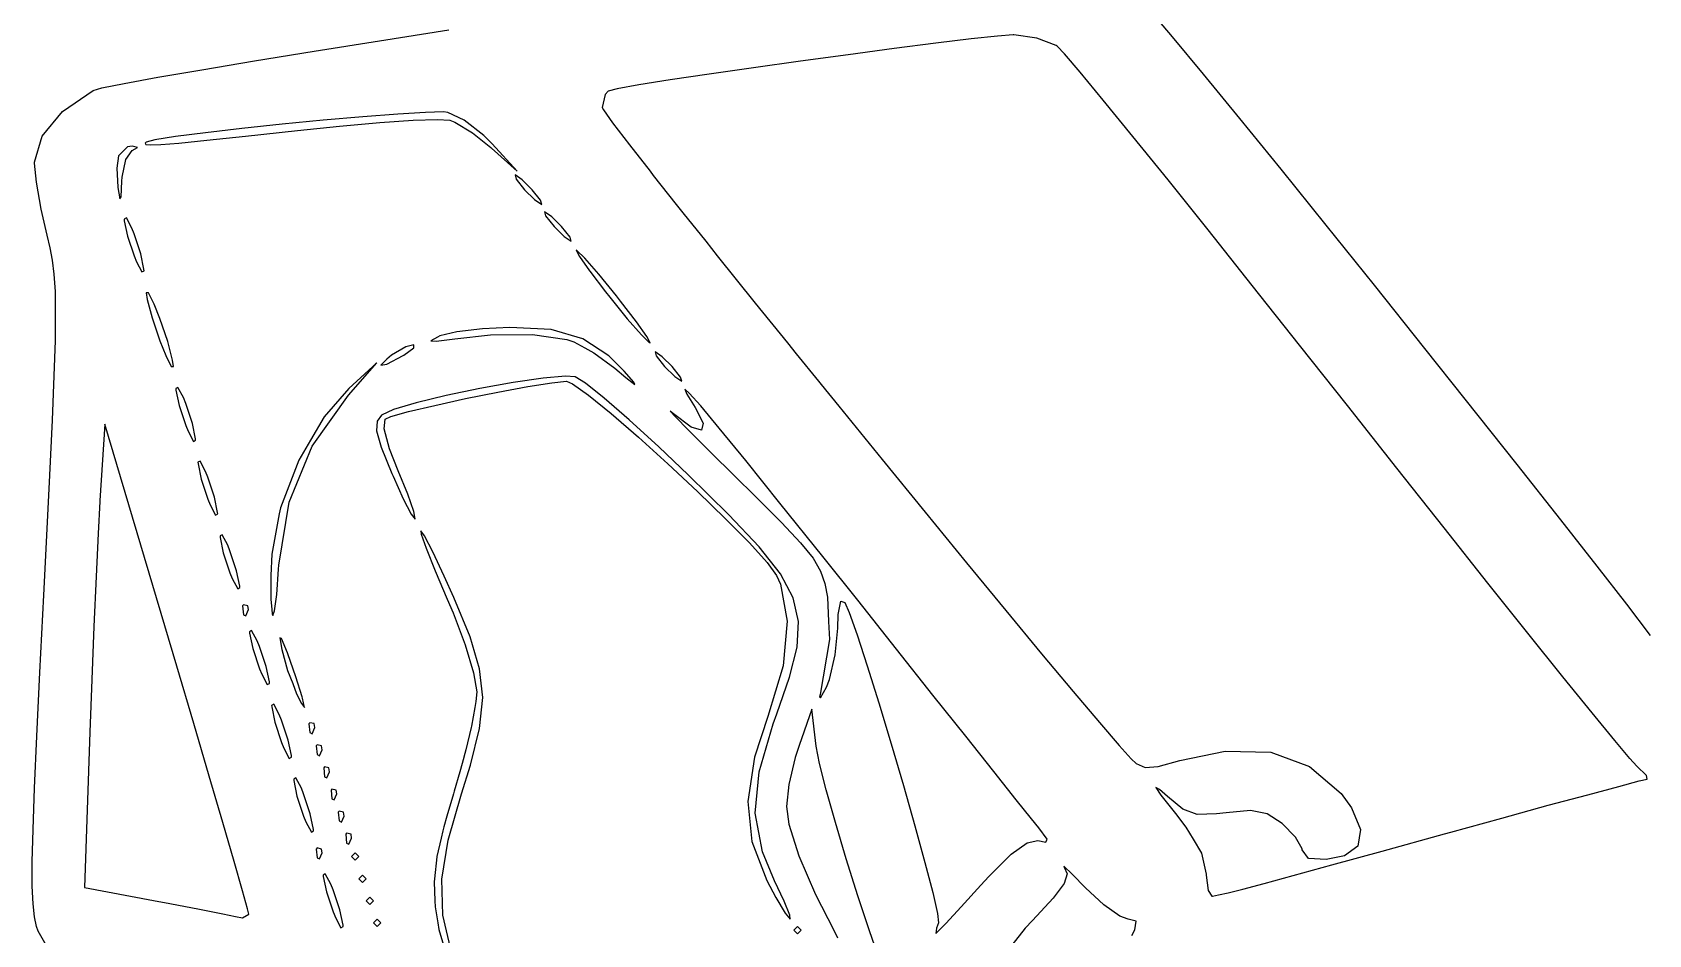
# Model space of a CAD drawing. Extents: x 103 to 225, y -154 to -79.
# Drawn here: x 121.47 to 132.42, y -115.91 to -109.8 of the extents above; entities that cross this region are included whole.
import ezdxf

# ---------------------------------------------------------------- set-up
doc = ezdxf.new("R2010")
doc.units = 0
doc.layers.add('BLACK', color=7, linetype='CONTINUOUS')

msp = doc.modelspace()

# ---------------------------------------------------------------- linework, layer by layer
at = {"layer": 'BLACK', "linetype": 'CONTINUOUS'}
for p, q in [((129.025, -109.638), (129.189, -109.833)), ((123.379, -109.929), (123.822, -109.858)), ((123.822, -109.858), (124.291, -109.784)), ((127.589, -109.875), (127.306, -109.911)), ((127.828, -109.846), (127.589, -109.875)), ((128.007, -109.827), (127.828, -109.846)), ((128.112, -109.819), (128.007, -109.827)), ((128.117, -109.819), (128.112, -109.819)), ((128.272, -109.84), (128.117, -109.819)), ((128.403, -109.891), (128.272, -109.84)), ((128.41, -109.896), (128.403, -109.891)), ((129.189, -109.833), (129.398, -110.084)), ((122.618, -110.055), (122.975, -109.995)), ((122.975, -109.995), (123.379, -109.929)), ((126.672, -109.997), (126.353, -110.042)), ((126.995, -109.953), (126.672, -109.997)), ((127.306, -109.911), (126.995, -109.953)), ((128.46, -109.948), (128.41, -109.896)), ((128.566, -110.072), (128.46, -109.948)), ((122.091, -110.148), (122.32, -110.106)), ((122.32, -110.106), (122.618, -110.055)), ((126.053, -110.085), (125.789, -110.124)), ((126.353, -110.042), (126.053, -110.085)), ((128.722, -110.26), (128.566, -110.072)), ((129.398, -110.084), (129.645, -110.385)), ((121.674, -110.337), (121.883, -110.195)), ((121.883, -110.195), (121.941, -110.178)), ((121.941, -110.178), (122.091, -110.148)), ((125.369, -110.199), (125.349, -110.222)), ((125.431, -110.184), (125.369, -110.199)), ((125.577, -110.158), (125.431, -110.184)), ((125.789, -110.124), (125.577, -110.158)), ((125.349, -110.222), (125.328, -110.31)), ((125.328, -110.31), (125.337, -110.327)), ((125.337, -110.327), (125.399, -110.414)), ((128.922, -110.506), (128.722, -110.26)), ((121.537, -110.505), (121.674, -110.337)), ((123.161, -110.424), (122.889, -110.453)), ((123.44, -110.397), (123.161, -110.424)), ((123.265, -110.466), (123.55, -110.436)), ((123.708, -110.374), (123.44, -110.397)), ((123.55, -110.436), (123.823, -110.412)), ((123.945, -110.355), (123.708, -110.374)), ((123.823, -110.412), (124.05, -110.397)), ((124.133, -110.344), (123.945, -110.355)), ((124.05, -110.397), (124.214, -110.391)), ((124.254, -110.341), (124.133, -110.344)), ((124.214, -110.391), (124.297, -110.396)), ((124.284, -110.344), (124.254, -110.341)), ((124.395, -110.397), (124.284, -110.344)), ((124.297, -110.396), (124.331, -110.41)), ((124.331, -110.41), (124.45, -110.483)), ((124.527, -110.5), (124.395, -110.397)), ((125.399, -110.414), (125.514, -110.564)), ((129.645, -110.385), (129.924, -110.728)), ((121.485, -110.681), (121.537, -110.505)), ((122.24, -110.546), (122.235, -110.551)), ((122.299, -110.529), (122.24, -110.546)), ((122.44, -110.507), (122.299, -110.529)), ((122.642, -110.481), (122.44, -110.507)), ((122.463, -110.551), (122.651, -110.532)), ((122.889, -110.453), (122.642, -110.481)), ((122.651, -110.532), (122.914, -110.504)), ((122.914, -110.504), (123.265, -110.466)), ((124.45, -110.483), (124.575, -110.582)), ((124.585, -110.557), (124.527, -110.5)), ((129.161, -110.801), (128.922, -110.506)), ((122.054, -110.638), (122.042, -110.721)), ((122.115, -110.577), (122.054, -110.638)), ((122.104, -110.663), (122.147, -110.601)), ((122.145, -110.572), (122.115, -110.577)), ((122.183, -110.582), (122.145, -110.572)), ((122.147, -110.601), (122.183, -110.582)), ((122.235, -110.551), (122.238, -110.56)), ((122.238, -110.56), (122.268, -110.564)), ((122.268, -110.564), (122.34, -110.562)), ((122.34, -110.562), (122.463, -110.551)), ((124.575, -110.582), (124.58, -110.586)), ((124.58, -110.586), (124.754, -110.742)), ((124.754, -110.742), (124.585, -110.557)), ((125.514, -110.564), (125.654, -110.742)), ((121.485, -110.687), (121.485, -110.681)), ((121.498, -110.816), (121.485, -110.687)), ((122.042, -110.721), (122.048, -110.85)), ((122.079, -110.783), (122.104, -110.663)), ((124.787, -110.8), (124.739, -110.767)), ((124.739, -110.767), (124.747, -110.795)), ((125.654, -110.742), (125.675, -110.77)), ((129.924, -110.728), (130.23, -111.107)), ((121.53, -110.999), (121.498, -110.816)), ((122.048, -110.85), (122.049, -110.853)), ((122.049, -110.853), (122.063, -110.929)), ((122.071, -110.916), (122.077, -110.809)), ((122.077, -110.809), (122.079, -110.783)), ((124.747, -110.795), (124.804, -110.867)), ((124.854, -110.867), (124.787, -110.8)), ((124.804, -110.867), (124.871, -110.934)), ((124.912, -110.939), (124.854, -110.867)), ((125.675, -110.77), (125.831, -110.967)), ((129.432, -111.14), (129.161, -110.801)), ((122.063, -110.929), (122.071, -110.916)), ((124.871, -110.934), (124.92, -110.967)), ((124.92, -110.967), (124.912, -110.939)), ((125.831, -110.967), (125.875, -111.023)), ((121.57, -111.174), (121.53, -110.999)), ((122.107, -111.058), (122.092, -111.067)), ((122.092, -111.067), (122.093, -111.077)), ((122.093, -111.077), (122.115, -111.181)), ((122.144, -111.128), (122.107, -111.058)), ((124.987, -111.05), (124.939, -111.017)), ((124.939, -111.017), (124.946, -111.044)), ((124.946, -111.044), (125.004, -111.117)), ((125.054, -111.117), (124.987, -111.05)), ((125.875, -111.023), (126.03, -111.216)), ((121.591, -111.26), (121.57, -111.174)), ((122.115, -111.181), (122.159, -111.316)), ((122.159, -111.166), (122.144, -111.128)), ((122.204, -111.302), (122.159, -111.166)), ((125.004, -111.117), (125.071, -111.184)), ((125.111, -111.189), (125.054, -111.117)), ((125.071, -111.184), (125.119, -111.216)), ((125.119, -111.216), (125.111, -111.189)), ((129.731, -111.515), (129.432, -111.14)), ((130.23, -111.107), (130.556, -111.514)), ((121.607, -111.345), (121.591, -111.26)), ((122.226, -111.406), (122.204, -111.302)), ((125.158, -111.278), (125.153, -111.277)), ((125.153, -111.277), (125.175, -111.32)), ((125.211, -111.331), (125.158, -111.278)), ((126.03, -111.216), (126.108, -111.314)), ((126.108, -111.314), (126.366, -111.635)), ((121.619, -111.44), (121.607, -111.345)), ((122.159, -111.316), (122.175, -111.355)), ((122.175, -111.355), (122.212, -111.424)), ((122.212, -111.424), (122.227, -111.416)), ((122.227, -111.416), (122.226, -111.406)), ((125.175, -111.32), (125.243, -111.416)), ((125.307, -111.44), (125.211, -111.331)), ((125.243, -111.416), (125.245, -111.419)), ((125.245, -111.419), (125.352, -111.559)), ((121.626, -111.556), (121.619, -111.44)), ((125.426, -111.586), (125.307, -111.44)), ((130.051, -111.919), (129.731, -111.515)), ((130.556, -111.514), (130.898, -111.942)), ((121.628, -111.702), (121.626, -111.556)), ((122.257, -111.565), (122.242, -111.566)), ((122.242, -111.566), (122.248, -111.61)), ((122.248, -111.61), (122.282, -111.734)), ((122.295, -111.642), (122.257, -111.565)), ((122.334, -111.74), (122.295, -111.642)), ((125.352, -111.559), (125.38, -111.595)), ((125.38, -111.595), (125.499, -111.741)), ((125.454, -111.622), (125.426, -111.586)), ((125.561, -111.762), (125.454, -111.622)), ((126.366, -111.635), (126.583, -111.904)), ((121.626, -111.889), (121.628, -111.702)), ((122.282, -111.734), (122.334, -111.89)), ((122.387, -111.896), (122.334, -111.74)), ((125.499, -111.741), (125.595, -111.851)), ((124.23, -111.857), (124.213, -111.865)), ((124.344, -111.829), (124.23, -111.857)), ((124.33, -111.876), (124.573, -111.849)), ((124.518, -111.809), (124.344, -111.829)), ((124.704, -111.8), (124.518, -111.809)), ((124.573, -111.849), (124.858, -111.848)), ((124.983, -111.815), (124.704, -111.8)), ((124.858, -111.848), (125.09, -111.881)), ((125.197, -111.876), (124.983, -111.815)), ((125.631, -111.861), (125.561, -111.762)), ((125.595, -111.851), (125.648, -111.903)), ((125.653, -111.904), (125.631, -111.861)), ((121.618, -112.128), (121.626, -111.889)), ((122.334, -111.89), (122.373, -111.989)), ((122.42, -112.021), (122.387, -111.896)), ((123.999, -111.932), (123.903, -111.988)), ((123.985, -111.988), (124.054, -111.938)), ((124.053, -111.917), (123.999, -111.932)), ((124.054, -111.938), (124.053, -111.917)), ((124.213, -111.865), (124.169, -111.89)), ((124.169, -111.89), (124.205, -111.893)), ((124.205, -111.893), (124.33, -111.876)), ((125.09, -111.881), (125.136, -111.897)), ((125.136, -111.897), (125.211, -111.938)), ((125.375, -111.993), (125.197, -111.876)), ((125.211, -111.938), (125.273, -111.972)), ((125.273, -111.972), (125.415, -112.076)), ((125.648, -111.903), (125.653, -111.904)), ((125.735, -111.998), (125.687, -111.965)), ((125.687, -111.965), (125.695, -111.992)), ((126.583, -111.904), (126.643, -111.978)), ((130.375, -112.329), (130.051, -111.919)), ((130.898, -111.942), (131.171, -112.286)), ((122.373, -111.989), (122.411, -112.065)), ((122.411, -112.065), (122.426, -112.065)), ((122.426, -112.065), (122.42, -112.021)), ((123.611, -112.258), (123.802, -112.04)), ((123.775, -112.065), (123.614, -112.214)), ((123.802, -112.04), (123.775, -112.065)), ((123.846, -112.04), (123.831, -112.056)), ((123.831, -112.056), (123.87, -112.048)), ((123.87, -112.015), (123.846, -112.04)), ((123.903, -111.988), (123.87, -112.015)), ((123.87, -112.048), (123.981, -111.99)), ((123.981, -111.99), (123.985, -111.988)), ((125.478, -112.096), (125.375, -111.993)), ((125.415, -112.076), (125.488, -112.138)), ((125.695, -111.992), (125.752, -112.065)), ((125.802, -112.065), (125.735, -111.998)), ((125.752, -112.065), (125.82, -112.132)), ((125.86, -112.137), (125.802, -112.065)), ((126.643, -111.978), (126.794, -112.164)), ((121.606, -112.428), (121.618, -112.128)), ((124.727, -112.173), (124.5, -112.214)), ((124.929, -112.143), (124.727, -112.173)), ((124.825, -112.201), (124.988, -112.174)), ((125.081, -112.13), (124.929, -112.143)), ((124.988, -112.174), (125.088, -112.164)), ((125.147, -112.134), (125.081, -112.13)), ((125.088, -112.164), (125.129, -112.182)), ((125.129, -112.182), (125.237, -112.258)), ((125.216, -112.177), (125.147, -112.134)), ((125.342, -112.278), (125.216, -112.177)), ((125.543, -112.171), (125.478, -112.096)), ((125.488, -112.138), (125.549, -112.186)), ((125.549, -112.186), (125.543, -112.171)), ((125.82, -112.132), (125.868, -112.164)), ((125.868, -112.164), (125.86, -112.137)), ((126.794, -112.164), (126.811, -112.186)), ((126.811, -112.186), (126.931, -112.333)), ((122.456, -112.206), (122.442, -112.214)), ((122.442, -112.214), (122.442, -112.224)), ((122.442, -112.224), (122.464, -112.328)), ((122.493, -112.275), (122.456, -112.206)), ((122.509, -112.314), (122.493, -112.275)), ((123.366, -112.605), (123.611, -112.258)), ((123.614, -112.214), (123.447, -112.406)), ((124.272, -112.261), (124.069, -112.31)), ((124.195, -112.328), (124.404, -112.282)), ((124.5, -112.214), (124.272, -112.261)), ((124.404, -112.282), (124.622, -112.238)), ((124.622, -112.238), (124.825, -112.201)), ((125.237, -112.258), (125.39, -112.383)), ((125.512, -112.426), (125.342, -112.278)), ((125.918, -112.244), (125.888, -112.219)), ((125.888, -112.219), (125.902, -112.252)), ((125.902, -112.252), (125.958, -112.341)), ((125.996, -112.33), (125.918, -112.244)), ((131.171, -112.286), (131.522, -112.728)), ((122.464, -112.328), (122.509, -112.464)), ((122.554, -112.45), (122.509, -112.314)), ((123.447, -112.406), (123.354, -112.564)), ((123.835, -112.394), (123.805, -112.435)), ((123.915, -112.356), (123.835, -112.394)), ((123.86, -112.42), (123.898, -112.404)), ((123.898, -112.404), (124.018, -112.37)), ((124.069, -112.31), (123.915, -112.356)), ((124.018, -112.37), (124.195, -112.328)), ((125.39, -112.383), (125.574, -112.542)), ((125.812, -112.386), (125.79, -112.368)), ((125.79, -112.368), (125.823, -112.404)), ((125.932, -112.476), (125.812, -112.386)), ((125.823, -112.404), (125.914, -112.496)), ((125.958, -112.341), (126.012, -112.448)), ((126.122, -112.481), (125.996, -112.33)), ((126.931, -112.333), (127.224, -112.694)), ((130.71, -112.754), (130.375, -112.329)), ((121.588, -112.8), (121.606, -112.428)), ((121.96, -112.455), (121.928, -112.971)), ((122.448, -114.094), (121.96, -112.455)), ((122.509, -112.464), (122.525, -112.503)), ((122.525, -112.503), (122.561, -112.572)), ((122.576, -112.554), (122.554, -112.45)), ((123.805, -112.435), (123.801, -112.501)), ((123.801, -112.501), (123.833, -112.611)), ((123.853, -112.487), (123.86, -112.42)), ((123.889, -112.622), (123.853, -112.487)), ((125.712, -112.609), (125.512, -112.426)), ((125.914, -112.496), (126.053, -112.635)), ((126.002, -112.496), (125.932, -112.476)), ((126.012, -112.448), (126.002, -112.496)), ((126.301, -112.7), (126.122, -112.481)), ((122.561, -112.572), (122.576, -112.564)), ((122.576, -112.564), (122.576, -112.554)), ((123.21, -112.984), (123.366, -112.605)), ((123.354, -112.564), (123.274, -112.698)), ((123.833, -112.611), (123.904, -112.788)), ((123.947, -112.77), (123.889, -112.622)), ((125.574, -112.542), (125.774, -112.723)), ((125.912, -112.799), (125.712, -112.609)), ((122.606, -112.705), (122.591, -112.713)), ((122.591, -112.713), (122.592, -112.723)), ((122.592, -112.723), (122.614, -112.827)), ((122.643, -112.775), (122.606, -112.705)), ((123.274, -112.698), (123.15, -113.021)), ((125.774, -112.723), (125.975, -112.911)), ((126.053, -112.635), (126.234, -112.813)), ((126.533, -112.989), (126.301, -112.7)), ((127.224, -112.694), (127.515, -113.05)), ((131.522, -112.728), (131.819, -113.103)), ((121.566, -113.255), (121.588, -112.8)), ((122.614, -112.827), (122.659, -112.963)), ((122.659, -112.813), (122.643, -112.775)), ((122.703, -112.949), (122.659, -112.813)), ((123.904, -112.788), (123.913, -112.808)), ((123.913, -112.808), (123.982, -112.961)), ((124.012, -112.928), (123.947, -112.77)), ((126.186, -113.068), (125.912, -112.799)), ((126.234, -112.813), (126.358, -112.935)), ((131.03, -113.157), (130.71, -112.754)), ((122.725, -113.053), (122.703, -112.949)), ((124.053, -113.046), (124.012, -112.928)), ((125.975, -112.911), (126.164, -113.095)), ((126.358, -112.935), (126.543, -113.12)), ((121.927, -112.978), (121.915, -113.196)), ((121.928, -112.971), (121.927, -112.978)), ((122.659, -112.963), (122.674, -113.002)), ((122.674, -113.002), (122.711, -113.071)), ((122.711, -113.071), (122.726, -113.063)), ((122.726, -113.063), (122.725, -113.053)), ((123.142, -113.063), (123.092, -113.336)), ((123.139, -113.41), (123.21, -112.984)), ((123.15, -113.021), (123.142, -113.063)), ((123.982, -112.961), (124.035, -113.065)), ((124.035, -113.065), (124.062, -113.098)), ((124.062, -113.098), (124.053, -113.046)), ((126.823, -113.352), (126.533, -112.989)), ((127.515, -113.05), (127.796, -113.394)), ((124.062, -113.098), (124.062, -113.098)), ((126.164, -113.095), (126.326, -113.259)), ((126.393, -113.286), (126.186, -113.068)), ((126.543, -113.12), (126.672, -113.258)), ((131.327, -113.532), (131.03, -113.157)), ((131.819, -113.103), (132.065, -113.416)), ((121.547, -113.613), (121.566, -113.255)), ((121.915, -113.196), (121.902, -113.487)), ((122.756, -113.204), (122.741, -113.212)), ((122.741, -113.212), (122.741, -113.222)), ((122.741, -113.222), (122.763, -113.326)), ((122.793, -113.274), (122.756, -113.204)), ((122.808, -113.312), (122.793, -113.274)), ((124.126, -113.211), (124.1, -113.177)), ((124.1, -113.177), (124.103, -113.199)), ((124.103, -113.199), (124.136, -113.295)), ((124.182, -113.32), (124.126, -113.211)), ((126.326, -113.259), (126.446, -113.392)), ((126.672, -113.258), (126.757, -113.363)), ((122.763, -113.326), (122.808, -113.462)), ((122.853, -113.448), (122.808, -113.312)), ((123.092, -113.336), (123.085, -113.48)), ((124.136, -113.295), (124.198, -113.449)), ((124.259, -113.484), (124.182, -113.32)), ((126.537, -113.468), (126.393, -113.286)), ((126.446, -113.392), (126.51, -113.479)), ((126.757, -113.363), (126.808, -113.45)), ((127.059, -113.647), (126.823, -113.352)), ((127.796, -113.394), (128.062, -113.717)), ((121.902, -113.487), (121.887, -113.825)), ((122.808, -113.462), (122.824, -113.501)), ((122.824, -113.501), (122.861, -113.57)), ((122.875, -113.552), (122.853, -113.448)), ((123.085, -113.48), (123.085, -113.562)), ((123.125, -113.608), (123.138, -113.437)), ((123.138, -113.437), (123.139, -113.41)), ((124.198, -113.449), (124.28, -113.64)), ((124.324, -113.628), (124.259, -113.484)), ((126.51, -113.479), (126.537, -113.539)), ((126.623, -113.632), (126.537, -113.468)), ((126.808, -113.45), (126.837, -113.533)), ((132.065, -113.416), (132.265, -113.675)), ((121.521, -114.136), (121.547, -113.613)), ((122.861, -113.57), (122.875, -113.562)), ((122.875, -113.562), (122.875, -113.552)), ((123.085, -113.562), (123.085, -113.641)), ((123.111, -113.718), (123.125, -113.608)), ((126.537, -113.539), (126.582, -113.789)), ((126.837, -113.533), (126.854, -113.627)), ((131.597, -113.87), (131.327, -113.532)), ((122.9, -113.678), (122.894, -113.685)), ((122.894, -113.685), (122.9, -113.745)), ((122.929, -113.685), (122.9, -113.678)), ((122.915, -113.753), (122.933, -113.711)), ((122.933, -113.711), (122.929, -113.685)), ((123.085, -113.641), (123.091, -113.711)), ((123.091, -113.711), (123.094, -113.74)), ((123.098, -113.751), (123.111, -113.718)), ((124.28, -113.64), (124.32, -113.733)), ((124.434, -113.895), (124.324, -113.628)), ((126.659, -113.792), (126.623, -113.632)), ((126.854, -113.627), (126.862, -113.792)), ((126.928, -113.743), (126.944, -113.653)), ((126.944, -113.653), (126.971, -113.662)), ((126.971, -113.662), (127.001, -113.73)), ((127.322, -113.978), (127.059, -113.647)), ((128.062, -113.717), (128.305, -114.01)), ((132.265, -113.675), (132.425, -113.885)), ((121.887, -113.825), (121.873, -114.185)), ((122.9, -113.745), (122.915, -113.753)), ((123.094, -113.74), (123.098, -113.751)), ((124.32, -113.733), (124.402, -113.95)), ((126.582, -113.789), (126.554, -114.091)), ((126.649, -113.966), (126.659, -113.792)), ((126.862, -113.792), (126.868, -113.914)), ((126.924, -113.836), (126.928, -113.743)), ((127.001, -113.73), (127.055, -113.882)), ((122.955, -113.853), (122.941, -113.861)), ((122.941, -113.861), (122.941, -113.871)), ((122.941, -113.871), (122.963, -113.975)), ((122.992, -113.922), (122.955, -113.853)), ((123.008, -113.961), (122.992, -113.922)), ((123.157, -113.907), (123.146, -113.901)), ((123.146, -113.901), (123.159, -113.98)), ((123.197, -114.004), (123.157, -113.907)), ((124.498, -114.111), (124.434, -113.895)), ((126.868, -113.914), (126.804, -114.285)), ((126.907, -114.018), (126.924, -113.836)), ((127.055, -113.882), (127.124, -114.092)), ((131.834, -114.165), (131.597, -113.87)), ((122.963, -113.975), (123.008, -114.111)), ((123.053, -114.096), (123.008, -113.961)), ((123.159, -113.98), (123.199, -114.123)), ((123.2, -114.011), (123.197, -114.004)), ((123.255, -114.165), (123.2, -114.011)), ((124.402, -113.95), (124.458, -114.138)), ((126.598, -114.169), (126.649, -113.966)), ((126.868, -114.184), (126.907, -114.018)), ((127.569, -114.289), (127.322, -113.978)), ((128.305, -114.01), (128.519, -114.266)), ((121.5, -114.568), (121.521, -114.136)), ((122.563, -114.481), (122.448, -114.094)), ((123.008, -114.111), (123.024, -114.149)), ((123.024, -114.149), (123.06, -114.219)), ((123.075, -114.2), (123.053, -114.096)), ((123.199, -114.123), (123.233, -114.21)), ((124.458, -114.138), (124.479, -114.267)), ((124.52, -114.307), (124.498, -114.111)), ((126.554, -114.091), (126.451, -114.435)), ((127.124, -114.092), (127.202, -114.343)), ((121.873, -114.185), (121.86, -114.54)), ((123.06, -114.219), (123.075, -114.21)), ((123.075, -114.21), (123.075, -114.2)), ((123.233, -114.21), (123.26, -114.28)), ((123.298, -114.302), (123.255, -114.165)), ((124.479, -114.267), (124.474, -114.332)), ((126.512, -114.417), (126.598, -114.169)), ((126.807, -114.308), (126.847, -114.235)), ((126.847, -114.235), (126.868, -114.184)), ((128.519, -114.266), (128.696, -114.475)), ((132.032, -114.41), (131.834, -114.165)), ((123.105, -114.352), (123.09, -114.36)), ((123.09, -114.36), (123.091, -114.37)), ((123.091, -114.37), (123.113, -114.474)), ((123.142, -114.421), (123.105, -114.352)), ((123.26, -114.28), (123.292, -114.347)), ((123.292, -114.347), (123.312, -114.373)), ((123.3, -114.31), (123.298, -114.302)), ((123.312, -114.373), (123.3, -114.31)), ((124.466, -114.373), (124.443, -114.499)), ((124.474, -114.332), (124.466, -114.373)), ((124.499, -114.515), (124.52, -114.307)), ((126.804, -114.285), (126.8, -114.301)), ((126.8, -114.301), (126.807, -114.308)), ((127.202, -114.343), (127.286, -114.619)), ((127.791, -114.568), (127.569, -114.289)), ((122.668, -114.838), (122.563, -114.481)), ((123.113, -114.474), (123.158, -114.61)), ((123.158, -114.46), (123.142, -114.421)), ((123.202, -114.595), (123.158, -114.46)), ((123.349, -114.477), (123.343, -114.484)), ((123.343, -114.484), (123.349, -114.543)), ((123.378, -114.483), (123.349, -114.477)), ((123.382, -114.51), (123.378, -114.483)), ((126.451, -114.435), (126.361, -114.711)), ((126.391, -114.81), (126.487, -114.485)), ((126.487, -114.485), (126.512, -114.417)), ((126.749, -114.385), (126.662, -114.631)), ((126.777, -114.635), (126.749, -114.385)), ((128.696, -114.475), (128.829, -114.63)), ((132.186, -114.597), (132.032, -114.41)), ((121.485, -114.92), (121.5, -114.568)), ((121.86, -114.54), (121.823, -115.593)), ((123.224, -114.699), (123.202, -114.595)), ((123.349, -114.543), (123.364, -114.551)), ((123.364, -114.551), (123.382, -114.51)), ((124.441, -114.51), (124.405, -114.66)), ((124.437, -114.764), (124.499, -114.515)), ((124.443, -114.499), (124.441, -114.51)), ((127.982, -114.808), (127.791, -114.568)), ((132.288, -114.72), (132.186, -114.597)), ((123.158, -114.61), (123.173, -114.648)), ((123.173, -114.648), (123.21, -114.718)), ((123.225, -114.709), (123.224, -114.699)), ((123.399, -114.626), (123.393, -114.634)), ((123.393, -114.634), (123.399, -114.693)), ((123.428, -114.633), (123.399, -114.626)), ((123.399, -114.693), (123.414, -114.701)), ((123.414, -114.701), (123.432, -114.66)), ((123.432, -114.66), (123.428, -114.633)), ((124.405, -114.66), (124.393, -114.709)), ((126.662, -114.631), (126.636, -114.713)), ((126.8, -114.753), (126.777, -114.635)), ((127.286, -114.619), (127.369, -114.902)), ((128.829, -114.63), (128.912, -114.721)), ((129.241, -114.733), (129.547, -114.669)), ((129.547, -114.669), (129.856, -114.677)), ((129.856, -114.677), (130.118, -114.773)), ((123.21, -114.718), (123.225, -114.709)), ((123.449, -114.776), (123.443, -114.783)), ((123.443, -114.783), (123.449, -114.843)), ((123.478, -114.783), (123.449, -114.776)), ((123.464, -114.85), (123.482, -114.809)), ((123.482, -114.809), (123.478, -114.783)), ((124.364, -114.809), (124.326, -114.94)), ((124.392, -114.712), (124.364, -114.809)), ((124.376, -114.959), (124.437, -114.764)), ((124.393, -114.709), (124.392, -114.712)), ((126.361, -114.711), (126.315, -115.011)), ((126.366, -115.09), (126.391, -114.81)), ((126.636, -114.713), (126.593, -114.896)), ((126.845, -114.932), (126.8, -114.753)), ((128.133, -114.998), (127.982, -114.808)), ((128.912, -114.721), (128.945, -114.752)), ((128.945, -114.752), (129.005, -114.78)), ((129.005, -114.78), (129.093, -114.774)), ((129.093, -114.774), (129.241, -114.733)), ((130.118, -114.773), (130.333, -114.956)), ((132.335, -114.771), (132.288, -114.72)), ((132.4, -114.833), (132.335, -114.771)), ((121.475, -115.2), (121.485, -114.92)), ((122.76, -115.153), (122.668, -114.838)), ((123.255, -114.851), (123.24, -114.859)), ((123.24, -114.859), (123.24, -114.869)), ((123.24, -114.869), (123.262, -114.973)), ((123.292, -114.92), (123.255, -114.851)), ((123.307, -114.959), (123.292, -114.92)), ((123.449, -114.843), (123.464, -114.85)), ((123.499, -114.926), (123.493, -114.933)), ((123.528, -114.933), (123.499, -114.926)), ((126.593, -114.896), (126.576, -115.044)), ((127.369, -114.902), (127.447, -115.176)), ((129.103, -114.929), (129.077, -114.915)), ((129.077, -114.915), (129.112, -114.967)), ((132.003, -114.964), (132.213, -114.908)), ((132.213, -114.908), (132.351, -114.871)), ((132.351, -114.871), (132.406, -114.858)), ((132.406, -114.858), (132.4, -114.833)), ((123.262, -114.973), (123.307, -115.109)), ((123.352, -115.094), (123.307, -114.959)), ((123.493, -114.933), (123.499, -114.992)), ((123.499, -114.992), (123.514, -115)), ((123.514, -115), (123.532, -114.959)), ((123.532, -114.959), (123.528, -114.933)), ((124.321, -114.959), (124.277, -115.109)), ((124.286, -115.273), (124.376, -114.959)), ((124.326, -114.94), (124.321, -114.959)), ((126.315, -115.011), (126.342, -115.282)), ((126.908, -115.153), (126.845, -114.932)), ((128.236, -115.128), (128.133, -114.998)), ((129.157, -114.977), (129.103, -114.929)), ((129.112, -114.967), (129.211, -115.091)), ((129.262, -115.063), (129.157, -114.977)), ((130.333, -114.956), (130.403, -115.053)), ((131.422, -115.122), (131.735, -115.036)), ((131.735, -115.036), (132.003, -114.964)), ((123.307, -115.109), (123.323, -115.147)), ((123.374, -115.199), (123.352, -115.094)), ((123.548, -115.075), (123.542, -115.083)), ((123.542, -115.083), (123.548, -115.142)), ((123.578, -115.082), (123.548, -115.075)), ((123.548, -115.142), (123.563, -115.15)), ((123.563, -115.15), (123.582, -115.109)), ((123.582, -115.109), (123.578, -115.082)), ((124.277, -115.109), (124.256, -115.181)), ((126.414, -115.351), (126.366, -115.09)), ((126.576, -115.044), (126.593, -115.164)), ((128.285, -115.189), (128.236, -115.128)), ((129.211, -115.091), (129.282, -115.183)), ((129.357, -115.098), (129.262, -115.063)), ((129.488, -115.094), (129.357, -115.098)), ((129.555, -115.086), (129.488, -115.094)), ((129.719, -115.072), (129.555, -115.086)), ((129.831, -115.094), (129.719, -115.072)), ((129.933, -115.159), (129.831, -115.094)), ((130.403, -115.053), (130.463, -115.199)), ((131.075, -115.218), (131.422, -115.122)), ((121.47, -115.418), (121.475, -115.2)), ((122.836, -115.416), (122.76, -115.153)), ((123.323, -115.147), (123.36, -115.217)), ((123.36, -115.217), (123.374, -115.209)), ((123.374, -115.209), (123.374, -115.199)), ((123.598, -115.225), (123.592, -115.232)), ((123.592, -115.232), (123.598, -115.292)), ((123.628, -115.232), (123.598, -115.225)), ((123.632, -115.258), (123.628, -115.232)), ((124.249, -115.209), (124.238, -115.258)), ((124.256, -115.181), (124.249, -115.209)), ((126.593, -115.164), (126.661, -115.378)), ((126.982, -115.398), (126.908, -115.153)), ((127.447, -115.176), (127.514, -115.423)), ((128.342, -115.266), (128.285, -115.189)), ((129.282, -115.183), (129.332, -115.266)), ((130.025, -115.251), (129.933, -115.159)), ((130.069, -115.331), (130.025, -115.251)), ((130.463, -115.199), (130.447, -115.312)), ((130.61, -115.346), (131.034, -115.229)), ((131.034, -115.229), (131.075, -115.218)), ((123.399, -115.325), (123.393, -115.332)), ((123.393, -115.332), (123.399, -115.391)), ((123.428, -115.332), (123.399, -115.325)), ((123.414, -115.399), (123.432, -115.358)), ((123.432, -115.358), (123.428, -115.332)), ((123.598, -115.292), (123.613, -115.299)), ((123.613, -115.299), (123.632, -115.258)), ((123.657, -115.358), (123.632, -115.383)), ((123.681, -115.383), (123.657, -115.358)), ((124.238, -115.258), (124.21, -115.383)), ((124.243, -115.537), (124.286, -115.273)), ((126.342, -115.282), (126.443, -115.545)), ((126.496, -115.548), (126.414, -115.351)), ((128.099, -115.367), (128.206, -115.289)), ((128.206, -115.289), (128.28, -115.275)), ((128.28, -115.275), (128.334, -115.286)), ((128.334, -115.286), (128.342, -115.266)), ((129.332, -115.266), (129.387, -115.359)), ((129.387, -115.359), (129.42, -115.502)), ((130.069, -115.337), (130.069, -115.331)), ((130.111, -115.396), (130.069, -115.337)), ((130.271, -115.439), (130.61, -115.346)), ((130.447, -115.312), (130.356, -115.377)), ((121.47, -115.583), (121.47, -115.418)), ((122.893, -115.614), (122.836, -115.416)), ((123.399, -115.391), (123.414, -115.399)), ((123.632, -115.383), (123.657, -115.408)), ((123.657, -115.408), (123.681, -115.383)), ((124.21, -115.385), (124.194, -115.533)), ((124.21, -115.383), (124.21, -115.385)), ((126.661, -115.378), (126.774, -115.64)), ((127.061, -115.649), (126.982, -115.398)), ((127.514, -115.423), (127.567, -115.626)), ((127.948, -115.517), (128.099, -115.367)), ((128.511, -115.502), (128.456, -115.448)), ((128.456, -115.448), (128.458, -115.455)), ((128.458, -115.455), (128.478, -115.5)), ((130.009, -115.511), (130.271, -115.439)), ((130.232, -115.402), (130.111, -115.396)), ((130.356, -115.377), (130.232, -115.402)), ((121.475, -115.704), (121.47, -115.583)), ((123.454, -115.5), (123.44, -115.508)), ((123.44, -115.508), (123.44, -115.518)), ((123.44, -115.518), (123.462, -115.622)), ((123.491, -115.569), (123.454, -115.5)), ((123.507, -115.608), (123.491, -115.569)), ((123.706, -115.508), (123.681, -115.533)), ((123.681, -115.533), (123.706, -115.558)), ((123.731, -115.533), (123.706, -115.508)), ((123.706, -115.558), (123.731, -115.533)), ((124.194, -115.533), (124.192, -115.555)), ((124.192, -115.555), (124.196, -115.683)), ((124.249, -115.781), (124.243, -115.537)), ((126.443, -115.545), (126.505, -115.661)), ((126.562, -115.686), (126.496, -115.548)), ((127.761, -115.723), (127.893, -115.577)), ((127.893, -115.577), (127.948, -115.517)), ((128.457, -115.565), (128.382, -115.665)), ((128.478, -115.5), (128.457, -115.565)), ((128.601, -115.595), (128.511, -115.502)), ((129.42, -115.502), (129.42, -115.51)), ((129.42, -115.51), (129.432, -115.613)), ((129.667, -115.603), (129.811, -115.565)), ((129.811, -115.565), (130.009, -115.511)), ((121.823, -115.593), (122.291, -115.68)), ((122.291, -115.68), (122.402, -115.701)), ((122.926, -115.737), (122.893, -115.614)), ((123.462, -115.622), (123.507, -115.757)), ((123.552, -115.743), (123.507, -115.608)), ((123.756, -115.658), (123.731, -115.683)), ((123.731, -115.683), (123.756, -115.708)), ((123.781, -115.683), (123.756, -115.658)), ((123.756, -115.708), (123.781, -115.683)), ((124.196, -115.683), (124.197, -115.724)), ((126.505, -115.661), (126.568, -115.767)), ((126.6, -115.78), (126.562, -115.686)), ((126.774, -115.64), (126.898, -115.882)), ((127.14, -115.887), (127.061, -115.649)), ((127.567, -115.626), (127.599, -115.768)), ((128.382, -115.665), (128.244, -115.815)), ((128.725, -115.71), (128.601, -115.595)), ((129.432, -115.613), (129.458, -115.652)), ((129.458, -115.652), (129.461, -115.651)), ((129.461, -115.651), (129.503, -115.643)), ((129.503, -115.643), (129.568, -115.628)), ((129.568, -115.628), (129.667, -115.603)), ((121.484, -115.792), (121.475, -115.704)), ((121.498, -115.856), (121.484, -115.792)), ((122.402, -115.701), (122.603, -115.74)), ((122.603, -115.74), (122.76, -115.771)), ((122.76, -115.771), (122.846, -115.79)), ((122.846, -115.79), (122.894, -115.797)), ((122.894, -115.797), (122.935, -115.773)), ((122.935, -115.773), (122.926, -115.737)), ((123.507, -115.757), (123.513, -115.773)), ((123.513, -115.773), (123.523, -115.796)), ((123.523, -115.796), (123.559, -115.866)), ((123.574, -115.847), (123.552, -115.743)), ((124.197, -115.724), (124.215, -115.832)), ((124.308, -116.031), (124.249, -115.781)), ((126.568, -115.767), (126.602, -115.807)), ((126.602, -115.807), (126.6, -115.78)), ((127.599, -115.768), (127.606, -115.832)), ((127.657, -115.836), (127.761, -115.723)), ((128.835, -115.787), (128.725, -115.71)), ((128.89, -115.807), (128.835, -115.787)), ((121.51, -115.889), (121.498, -115.856)), ((121.563, -115.983), (121.51, -115.889)), ((123.559, -115.866), (123.574, -115.857)), ((123.574, -115.857), (123.574, -115.847)), ((123.806, -115.807), (123.781, -115.832)), ((123.781, -115.832), (123.806, -115.857)), ((123.831, -115.832), (123.806, -115.807)), ((123.806, -115.857), (123.831, -115.832)), ((124.215, -115.832), (124.222, -115.876)), ((124.222, -115.876), (124.254, -115.982)), ((126.651, -115.857), (126.626, -115.882)), ((126.626, -115.882), (126.651, -115.907)), ((126.676, -115.882), (126.651, -115.857)), ((126.651, -115.907), (126.676, -115.882)), ((126.898, -115.882), (126.923, -115.933)), ((127.212, -116.094), (127.14, -115.887)), ((127.593, -115.869), (127.588, -115.905)), ((127.588, -115.905), (127.596, -115.898)), ((127.606, -115.832), (127.593, -115.869)), ((127.596, -115.898), (127.657, -115.836)), ((128.194, -115.869), (128.104, -115.982)), ((128.244, -115.815), (128.194, -115.869)), ((128.946, -115.821), (128.89, -115.807)), ((128.916, -115.917), (128.935, -115.879)), ((128.935, -115.879), (128.946, -115.821))]:
    msp.add_line(p, q, dxfattribs=at)

doc.saveas('drawing.dxf')
